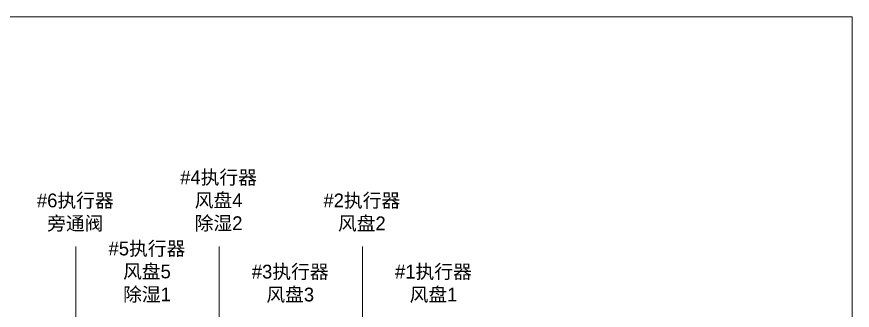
# Model space of a CAD drawing. Header units: millimetres. Extents: x 206 to 1899, y -454 to 296.
# Drawn here: x 637.1 to 673.56, y -380.39 to -367.58 of the extents above; entities that cross this region are included whole.
import ezdxf

# ---------------------------------------------------------------- set-up
doc = ezdxf.new("R2010")
doc.units = ezdxf.units.MM
doc.layers.add('文字层', color=3, linetype='Continuous', lineweight=15)
doc.layers.add('细实线', color=7, linetype='Continuous', lineweight=15)
doc.styles.add('微软雅黑M', font='思源黑体M_1.ttf', dxfattribs={"height": 1})

msp = doc.modelspace()

# ---------------------------------------------------------------- linework, layer by layer
at = {"lineweight": 9}
for p, q in [((639.685, -385.6), (639.685, -377.603)), ((645.935, -385.6), (645.935, -377.603)), ((652.185, -385.6), (652.185, -377.603))]:
    msp.add_line(p, q, dxfattribs=at)
at = {"layer": '细实线', "linetype": 'ByBlock', "lineweight": 9}
msp.add_lwpolyline([(589.504, -367.583), (673.56, -367.583), (673.56, -404.143), (589.504, -404.143)], close=True, dxfattribs=at)

# ---------------------------------------------------------------- texts
at = {"layer": '文字层', "color": 0, "linetype": 'ByBlock', "lineweight": 9, "char_height": 0.6, "attachment_point": 5, "style": '微软雅黑M'}
for s, heights, insert in [('#4执行器\\P风盘4\\P除湿2', [0], (645.911, -375.622)), ('#6执行器\\P旁通阀', [0], (639.661, -376.13)), ('#2执行器\\P风盘2', [0], (652.161, -376.13)), ('#5执行器\\P风盘5\\P除湿1', [0], (642.786, -378.727)), ('#3执行器\\P风盘3', [1.843], (649.036, -379.235)), ('#1执行器\\P风盘1', [0], (655.286, -379.235))]:
    msp.add_mtext_dynamic_manual_height_columns(s, width=8.14739, gutter_width=17.5, heights=heights, dxfattribs=dict(at, insert=insert))

doc.saveas('drawing.dxf')
